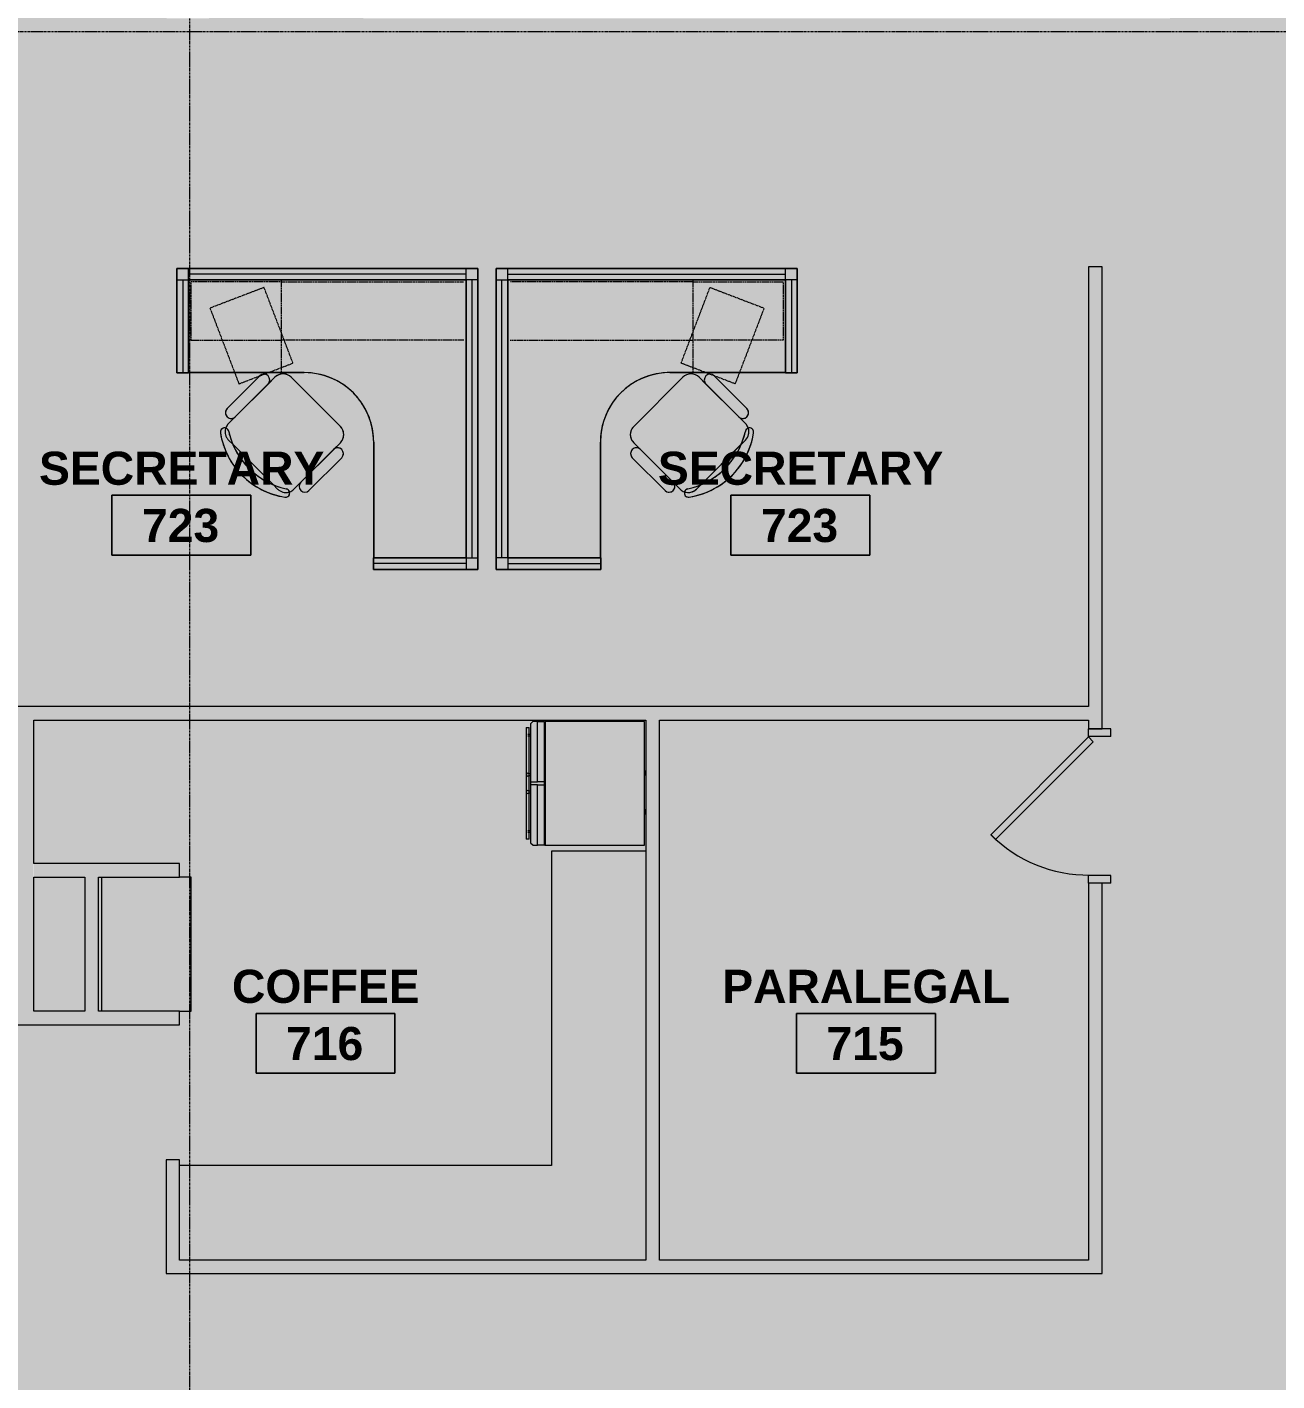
# Model space of a CAD drawing. Header units: inches. Extents: x -203 to 2070, y -968 to 768.
# Drawn here: x 1212.5 to 1536.5, y 44.9 to 395.9 of the extents above; entities that cross this region are included whole.
import ezdxf

# ---------------------------------------------------------------- set-up
doc = ezdxf.new("R2010")
doc.units = ezdxf.units.IN
doc.header["$MEASUREMENT"] = 0
doc.linetypes.add('DASH 1_32_', pattern=[0.0625, 0.03125, -0.03125])
doc.linetypes.add('Grid Line 1_2_', pattern=[0.875, 0.5, -0.125, 0.125, -0.125])
for name, color, linetype, lineweight in [('A-AREA-IDEN', 2, 'Continuous', 9), ('A-DETL-GENF', 92, 'Continuous', 9), ('A-DOOR', 31, 'Continuous', 13), ('A-DOOR-FRAM', 31, 'Continuous', 20), ('A-WALL-PATT', 111, 'Continuous', 13), ('I-FURN', 30, 'Continuous', 9), ('I-WALL', 2, 'Continuous', 13), ('Q-CASE', 31, 'Continuous', 13), ('Q-SPCQ', 91, 'Continuous', 13), ('S-GRID', 1, 'Continuous', 9)]:
    doc.layers.add(name, color=color, linetype=linetype, lineweight=lineweight)
doc.styles.add('Swis721 Lt BT_B', font='', dxfattribs={"height": 8.583975})
doc.styles.get('Swis721 Lt BT_B').set_extended_font_data('Swis721 Lt BT', bold=True)

# ---------------------------------------------------------------- blocks, each defined once
blk = doc.blocks.new('Single Flush - OTJ_SOLIDFLUSH_ALUM-5494578-LEVEL 7 - POWER _ SIGNAL')
at = {"layer": 'A-DOOR', "color": 8, "lineweight": 20}
for p, q in [((-7.42, 27.07), (-8.65, 25.84)), ((-8.65, 25.84), (16.67, 0.51)), ((17.91, 1.75), (-7.42, 27.07)), ((16.67, 0.51), (17.91, 1.75))]:
    blk.add_line(p, q, dxfattribs=at)
at = {"layer": 'A-DOOR', "color": 55, "lineweight": 9}
blk.add_arc((17.91, 1.75), 35.81, 135, 180.5, dxfattribs=at)
at = {"layer": 'A-DOOR-FRAM', "color": 8}
for p, q in [((-20, -4), (-20, 1.75)), ((-20, 1.75), (-18, 1.75)), ((-18, -4), (-18, 1.75)), ((18, -4), (18, 1.75)), ((18, 1.75), (20, 1.75)), ((20, -4), (20, 1.75)), ((-20, -4), (-18, -4)), ((18, -4), (20, -4))]:
    blk.add_line(p, q, dxfattribs=at)
blk = doc.blocks.new('F-Chairs1 - Workstation 2-4847557-LEVEL 7 - POWER _ SIGNAL')
at = {"layer": 'I-FURN'}
for p, q in [((-12, -7), (-12, -24)), ((-12, -7), (-12, -9.5)), ((-12, -9.5), (-12, -7)), ((-7.33, -4), (-9, -4)), ((-9, -4), (-7.33, -4)), ((7.44, -4), (-7.44, -4)), ((7.33, -4), (-7.33, -4)), ((-7.33, -4), (7.33, -4)), ((9, -4), (7.33, -4)), ((7.33, -4), (9, -4)), ((12, -24), (12, -7)), ((12, -9.5), (12, -7)), ((12, -7), (12, -9.5)), ((-15, -9.5), (-15, -21.5)), ((-15, -9.5), (-15, -21.5)), ((-15, -21.5), (-15, -9.5)), ((-12, -21.5), (-12, -9.5)), ((-12, -9.5), (-12, -21.5)), ((-12, -9.5), (-12, -21.5)), ((-12, -21.5), (-12, -9.5)), ((12, -9.5), (12, -21.5)), ((12, -21.5), (12, -9.5)), ((12, -21.5), (12, -9.5)), ((12, -9.5), (12, -21.5)), ((15, -21.5), (15, -9.5)), ((15, -21.5), (15, -9.5)), ((15, -9.5), (15, -21.5)), ((-12, -21.5), (-12, -24)), ((-12, -24), (-12, -21.5)), ((12, -24), (12, -21.5)), ((12, -21.5), (12, -24)), ((-9, -27), (9, -27)), ((-9, -27), (9, -27)), ((9, -27), (-9, -27))]:
    blk.add_line(p, q, dxfattribs=at)
for centre, radius, start, end in [((0, -20), 20, 53.8255, 126.1745), ((0, -20), 20, 53.8255, 126.1745), ((0, -20), 20, 90, 108.0873), ((0, -20), 20, 71.9127, 90), ((0, -20), 20, 108.0873, 126.1745), ((0, -22.18), 19.64, 57.5758, 122.4242), ((0, -22.18), 19.64, 57.5758, 122.4242), ((0, -22.18), 19.64, 65.6818, 114.3182), ((0, -20), 20, 62.8691, 71.9127), ((0, -20), 20, 53.8255, 62.8691), ((-11.17, -4.73), 1.08, 126.1745, 306.1745), ((-11.17, -4.73), 1.08, 126.1745, 306.1745), ((-11.17, -4.73), 1.08, 171.1745, 201.1745), ((-11.17, -4.73), 1.08, 126.1745, 171.1745), ((-11.17, -4.73), 1.08, 201.1745, 291.1745), ((-9, -7), 3, 153.7164, 180), ((-9, -7), 3, 153.6047, 180), ((-9, -7), 3, 153.6047, 180), ((-9, -7), 3, 135, 153.6047), ((-9, -7), 3, 150, 153.6047), ((-9, -7), 3, 135, 150), ((-9, -7), 3, 120, 135), ((-9, -7), 3, 120, 135), ((-11.17, -4.73), 1.08, 291.1745, 306.1745), ((0, -22.18), 19.64, 114.3182, 122.4242), ((-9, -7), 3, 105, 120), ((-9, -7), 3, 105, 120), ((-9, -7), 3, 90, 105), ((-9, -7), 3, 90, 105), ((0, -22.18), 19.64, 57.5758, 65.6818), ((9, -7), 3, 75, 90), ((9, -7), 3, 75, 90), ((9, -7), 3, 60, 75), ((9, -7), 3, 60, 75), ((9, -7), 3, 45, 60), ((9, -7), 3, 30, 60), ((11.17, -4.73), 1.08, 233.8255, 53.8255), ((11.17, -4.73), 1.08, 233.8255, 53.8255), ((11.17, -4.73), 1.08, 233.8255, 263.8255), ((11.17, -4.73), 1.08, 263.8255, 308.8255), ((9, -7), 3, 26.3953, 45), ((9, -7), 3, 26.3953, 30), ((9, -7), 3, 0, 26.2836), ((9, -7), 3, 360, 26.3953), ((9, -7), 3, 15, 26.3953), ((11.17, -4.73), 1.08, 38.8255, 53.8255), ((11.17, -4.73), 1.08, 308.8255, 38.8255), ((9, -7), 3, 360, 15), ((-13.5, -9.5), 1.5, 0, 180), ((-13.5, -9.5), 1.5, 360, 180), ((-13.5, -9.5), 1.5, 0, 180), ((13.5, -9.5), 1.5, 0, 180), ((13.5, -9.5), 1.5, 360, 180), ((13.5, -9.5), 1.5, 150, 180), ((13.5, -9.5), 1.5, 135, 150), ((13.5, -9.5), 1.5, 90, 135), ((13.5, -9.5), 1.5, 60, 90), ((13.5, -9.5), 1.5, 30, 60), ((13.5, -9.5), 1.5, 0, 30), ((-13.5, -21.5), 1.5, 180, 0), ((-13.5, -21.5), 1.5, 180, 360), ((-13.5, -21.5), 1.5, 180, 210), ((-13.5, -21.5), 1.5, 210, 225), ((-13.5, -21.5), 1.5, 225, 285), ((-13.5, -21.5), 1.5, 285, 300), ((-13.5, -21.5), 1.5, 300, 315), ((-13.5, -21.5), 1.5, 315, 0), ((-9, -24), 3, 180, 270), ((-9, -24), 3, 180, 270), ((-9, -24), 3, 180, 195), ((9, -24), 3, 270, 0), ((9, -24), 3, 270, 360), ((9, -24), 3, 330, 0), ((13.5, -21.5), 1.5, 180, 0), ((13.5, -21.5), 1.5, 180, 360), ((13.5, -21.5), 1.5, 180, 225), ((13.5, -21.5), 1.5, 225, 255), ((13.5, -21.5), 1.5, 255, 270), ((13.5, -21.5), 1.5, 270, 315), ((13.5, -21.5), 1.5, 315, 330), ((13.5, -21.5), 1.5, 330, 345), ((13.5, -21.5), 1.5, 345, 0), ((-9, -24), 3, 195, 210), ((-9, -24), 3, 210, 240), ((-9, -24), 3, 240, 270), ((9, -24), 3, 270, 285), ((9, -24), 3, 285, 315), ((9, -24), 3, 315, 330)]:
    blk.add_arc(centre, radius, start, end, dxfattribs=at)
blk = doc.blocks.new('6x6 Workstation 2 - 6x6 Workstation 1-4847435-LEVEL 7 - POWER _ SIGNAL')
at = {"layer": 'I-FURN'}
for p, q in [((1382.94, 735.48), (1304.94, 735.48)), ((1304.94, 735.48), (1304.94, 708.44)), ((1304.94, 708.44), (1304.94, 735.48)), ((1304.94, 735.48), (1382.94, 735.48)), ((1307.94, 732.48), (1307.94, 735.48)), ((1379.94, 733.98), (1307.94, 733.98)), ((1379.94, 732.48), (1379.94, 735.48)), ((1382.94, 657.48), (1382.94, 735.48)), ((1382.94, 735.48), (1382.94, 657.48)), ((1304.94, 732.48), (1307.94, 732.48)), ((1306.44, 732.48), (1306.44, 708.44)), ((1307.94, 732.48), (1379.94, 732.48)), ((1307.94, 708.44), (1307.94, 732.48)), ((1307.94, 732.48), (1307.94, 708.48)), ((1379.94, 732.48), (1307.94, 732.48)), ((1379.94, 732.48), (1307.94, 732.48)), ((1307.94, 732.48), (1307.94, 708.48)), ((1307.94, 708.48), (1307.94, 732.48)), ((1307.94, 732.48), (1379.94, 732.48)), ((1382.94, 732.48), (1379.94, 732.48)), ((1379.94, 732.48), (1379.94, 660.48)), ((1379.94, 660.48), (1379.94, 732.48)), ((1379.94, 660.48), (1379.94, 732.48)), ((1379.94, 732.48), (1379.94, 660.48)), ((1381.44, 660.48), (1381.44, 732.48)), ((1304.94, 708.44), (1307.94, 708.44)), ((1307.94, 708.44), (1304.94, 708.44)), ((1307.94, 708.48), (1337.94, 708.48)), ((1337.94, 708.48), (1307.94, 708.48)), ((1355.94, 690.48), (1355.94, 660.48)), ((1355.94, 660.48), (1355.94, 690.48)), ((1379.94, 660.48), (1355.86, 660.48)), ((1355.86, 660.48), (1355.86, 657.48)), ((1355.86, 657.48), (1355.86, 660.48)), ((1355.86, 660.48), (1355.94, 660.48)), ((1355.94, 660.48), (1379.94, 660.48)), ((1355.94, 660.48), (1379.94, 660.48)), ((1379.94, 660.48), (1355.94, 660.48)), ((1379.94, 660.48), (1382.94, 660.48)), ((1379.94, 660.48), (1379.94, 657.48)), ((1379.94, 658.98), (1355.86, 658.98)), ((1355.86, 657.48), (1382.94, 657.48)), ((1382.94, 657.48), (1355.86, 657.48))]:
    blk.add_line(p, q, dxfattribs=at)
at = {"layer": 'I-FURN', "linetype": 'DASH 1_32_'}
for p, q in [((1331.94, 731.98), (1308.57, 731.98)), ((1308.57, 731.98), (1308.57, 716.86)), ((1327.53, 730.55), (1313.52, 725.19)), ((1335.02, 710.93), (1327.53, 730.55)), ((1331.94, 732.48), (1331.94, 708.48)), ((1331.94, 731.98), (1379.32, 731.98)), ((1313.52, 725.19), (1321.02, 705.56)), ((1308.57, 716.86), (1331.94, 716.86)), ((1379.32, 716.86), (1331.94, 716.86)), ((1321.02, 705.56), (1335.02, 710.93))]:
    blk.add_line(p, q, dxfattribs=at)
at = {"layer": 'I-FURN'}
for start, end in [(360, 90), (63, 90), (45, 63), (36, 45), (18, 36), (360, 18)]:
    blk.add_arc((1337.94, 690.48), 18, start, end, dxfattribs=at)
blk = doc.blocks.new('F-Chairs1 - Workstation 2-4852557-LEVEL 7 - POWER _ SIGNAL')
at = {"layer": 'I-FURN'}
for p, q in [((-9, 27), (9, 27)), ((9, 27), (-9, 27)), ((-9, 27), (9, 27)), ((-15, 9.5), (-15, 21.5)), ((-15, 21.5), (-15, 9.5)), ((-15, 9.5), (-15, 21.5)), ((-12, 7), (-12, 24)), ((-12, 24), (-12, 21.5)), ((-12, 21.5), (-12, 24)), ((-12, 9.5), (-12, 21.5)), ((-12, 21.5), (-12, 9.5)), ((-12, 21.5), (-12, 9.5)), ((-12, 9.5), (-12, 21.5)), ((12, 24), (12, 7)), ((12, 21.5), (12, 24)), ((12, 24), (12, 21.5)), ((12, 21.5), (12, 9.5)), ((12, 9.5), (12, 21.5)), ((12, 9.5), (12, 21.5)), ((12, 21.5), (12, 9.5)), ((15, 21.5), (15, 9.5)), ((15, 9.5), (15, 21.5)), ((15, 21.5), (15, 9.5)), ((-12, 9.5), (-12, 7)), ((-12, 7), (-12, 9.5)), ((12, 7), (12, 9.5)), ((12, 9.5), (12, 7)), ((-9, 4), (-7.33, 4)), ((-7.33, 4), (-9, 4)), ((7.44, 4), (-7.44, 4)), ((-7.33, 4), (7.33, 4)), ((7.33, 4), (-7.33, 4)), ((7.33, 4), (9, 4)), ((9, 4), (7.33, 4))]:
    blk.add_line(p, q, dxfattribs=at)
for centre, radius, start, end in [((-9, 24), 3, 90, 180), ((-9, 24), 3, 90, 180), ((-9, 24), 3, 150, 180), ((-9, 24), 3, 120, 150), ((-9, 24), 3, 90, 120), ((9, 24), 3, 360, 90), ((9, 24), 3, 360, 90), ((9, 24), 3, 45, 90), ((9, 24), 3, 0, 45), ((-13.5, 21.5), 1.5, 360, 180), ((-13.5, 21.5), 1.5, 360, 180), ((-13.5, 21.5), 1.5, 135, 180), ((-13.5, 21.5), 1.5, 90, 135), ((-13.5, 21.5), 1.5, 0, 90), ((13.5, 21.5), 1.5, 360, 180), ((13.5, 21.5), 1.5, 360, 180), ((13.5, 21.5), 1.5, 0, 180), ((-13.5, 9.5), 1.5, 180, 360), ((-13.5, 9.5), 1.5, 180, 360), ((-13.5, 9.5), 1.5, 180, 225), ((-13.5, 9.5), 1.5, 225, 255), ((-13.5, 9.5), 1.5, 255, 345), ((-13.5, 9.5), 1.5, 345, 0), ((13.5, 9.5), 1.5, 180, 360), ((13.5, 9.5), 1.5, 180, 360), ((13.5, 9.5), 1.5, 180, 195), ((13.5, 9.5), 1.5, 195, 210), ((13.5, 9.5), 1.5, 210, 225), ((13.5, 9.5), 1.5, 225, 240), ((13.5, 9.5), 1.5, 240, 255), ((13.5, 9.5), 1.5, 255, 270), ((13.5, 9.5), 1.5, 270, 285), ((13.5, 9.5), 1.5, 285, 300), ((13.5, 9.5), 1.5, 300, 315), ((13.5, 9.5), 1.5, 315, 330), ((13.5, 9.5), 1.5, 330, 0), ((-11.17, 4.73), 1.08, 53.8255, 233.8255), ((-11.17, 4.73), 1.08, 53.8255, 233.8255), ((-11.17, 4.73), 1.08, 173.8255, 188.8255), ((-11.17, 4.73), 1.08, 143.8255, 173.8255), ((-11.17, 4.73), 1.08, 188.8255, 203.8255), ((-11.17, 4.73), 1.08, 203.8255, 233.8255), ((-11.17, 4.73), 1.08, 113.8255, 143.8255), ((-9, 7), 3, 180, 206.2836), ((-9, 7), 3, 180, 206.3953), ((-9, 7), 3, 180, 206.3953), ((0, 20), 20, 233.8255, 306.1745), ((0, 20), 20, 233.8255, 306.1745), ((0, 20), 20, 233.8255, 279.0436), ((-9, 7), 3, 206.3953, 210), ((-9, 7), 3, 206.3953, 270), ((-11.17, 4.73), 1.08, 98.8255, 113.8255), ((-9, 7), 3, 210, 255), ((-11.17, 4.73), 1.08, 53.8255, 98.8255), ((0, 22.18), 19.64, 237.5758, 302.4242), ((0, 22.18), 19.64, 237.5758, 302.4242), ((0, 22.18), 19.64, 237.5758, 245.6818), ((-9, 7), 3, 255, 270), ((0, 22.18), 19.64, 245.6818, 253.7879), ((0, 20), 20, 279.0436, 306.1745), ((0, 22.18), 19.64, 286.2121, 294.3182), ((0, 22.18), 19.64, 294.3182, 302.4242), ((9, 7), 3, 270, 333.6047), ((9, 7), 3, 270, 300), ((9, 7), 3, 300, 333.6047), ((11.17, 4.73), 1.08, 306.1745, 126.1745), ((11.17, 4.73), 1.08, 306.1745, 126.1745), ((11.17, 4.73), 1.08, 111.1745, 126.1745), ((11.17, 4.73), 1.08, 51.1745, 111.1745), ((9, 7), 3, 333.7164, 360), ((9, 7), 3, 333.6047, 0), ((9, 7), 3, 333.6047, 345), ((11.17, 4.73), 1.08, 306.1745, 321.1745), ((11.17, 4.73), 1.08, 21.1745, 51.1745), ((9, 7), 3, 345, 0), ((11.17, 4.73), 1.08, 321.1745, 6.1745), ((11.17, 4.73), 1.08, 6.1745, 21.1745), ((0, 22.18), 19.64, 253.7879, 261.8939), ((0, 22.18), 19.64, 261.8939, 286.2121)]:
    blk.add_arc(centre, radius, start, end, dxfattribs=at)
blk = doc.blocks.new('6x6 Workstation 1 - 6x6 Workstation 1-4852553-LEVEL 7 - POWER _ SIGNAL')
at = {"layer": 'I-FURN'}
for p, q in [((1358.55, 735.48), (1280.55, 735.48)), ((1280.55, 735.48), (1280.55, 657.48)), ((1280.55, 657.48), (1280.55, 735.48)), ((1280.55, 735.48), (1358.55, 735.48)), ((1283.55, 732.48), (1283.55, 735.48)), ((1283.55, 733.98), (1355.55, 733.98)), ((1355.55, 732.48), (1355.55, 735.48)), ((1358.55, 708.44), (1358.55, 735.48)), ((1358.55, 735.48), (1358.55, 708.44)), ((1280.55, 732.48), (1283.55, 732.48)), ((1282.05, 660.48), (1282.05, 732.48)), ((1283.55, 660.48), (1283.55, 732.48)), ((1283.55, 732.48), (1355.55, 732.48)), ((1355.55, 732.48), (1283.55, 732.48)), ((1283.55, 732.48), (1283.55, 660.48)), ((1355.55, 732.48), (1283.55, 732.48)), ((1283.55, 732.48), (1283.55, 660.48)), ((1283.55, 660.48), (1283.55, 732.48)), ((1283.55, 732.48), (1355.55, 732.48)), ((1358.55, 732.48), (1355.55, 732.48)), ((1355.55, 732.48), (1355.55, 708.44)), ((1355.55, 708.48), (1355.55, 732.48)), ((1355.55, 708.48), (1355.55, 732.48)), ((1355.55, 732.48), (1355.55, 708.48)), ((1357.05, 732.48), (1357.05, 708.44)), ((1325.55, 708.48), (1355.55, 708.48)), ((1355.55, 708.48), (1325.55, 708.48)), ((1355.55, 708.44), (1358.55, 708.44)), ((1358.55, 708.44), (1355.55, 708.44)), ((1307.55, 660.48), (1307.55, 690.48)), ((1307.55, 690.48), (1307.55, 660.48)), ((1283.55, 660.48), (1280.55, 660.48)), ((1283.55, 660.48), (1283.55, 657.48)), ((1307.63, 660.48), (1283.55, 660.48)), ((1283.55, 660.48), (1307.55, 660.48)), ((1283.55, 660.48), (1307.55, 660.48)), ((1307.55, 660.48), (1283.55, 660.48)), ((1307.55, 660.48), (1307.63, 660.48)), ((1307.63, 657.48), (1307.63, 660.48)), ((1307.63, 660.48), (1307.63, 657.48)), ((1280.55, 657.48), (1307.63, 657.48)), ((1307.63, 657.48), (1280.55, 657.48)), ((1283.55, 658.98), (1307.63, 658.98))]:
    blk.add_line(p, q, dxfattribs=at)
at = {"layer": 'I-FURN', "linetype": 'DASH 1_32_'}
for p, q in [((1331.55, 731.98), (1284.17, 731.98)), ((1328.47, 710.93), (1335.96, 730.55)), ((1331.55, 732.48), (1331.55, 708.48)), ((1331.55, 731.98), (1354.92, 731.98)), ((1335.96, 730.55), (1349.97, 725.19)), ((1354.92, 731.98), (1354.92, 716.86)), ((1349.97, 725.19), (1342.47, 705.56)), ((1284.17, 716.86), (1331.55, 716.86)), ((1354.92, 716.86), (1331.55, 716.86)), ((1342.47, 705.56), (1328.47, 710.93))]:
    blk.add_line(p, q, dxfattribs=at)
at = {"layer": 'I-FURN'}
for start, end in [(90, 180), (108, 126), (90, 108), (135, 171), (126, 135), (171, 180)]:
    blk.add_arc((1325.55, 690.48), 18, start, end, dxfattribs=at)
blk = doc.blocks.new('C-L SHAPE COUNTER TOP - C-L SHAPE COUNTER TOP-4980474-LEVEL 7 - POWER _ SIGNAL')
at = {"layer": 'Q-CASE', "color": 254, "lineweight": 9}
for p, q in [((25, -106.48), (25, -25)), ((25, -25), (121.38, -25)), ((0.5, -106.48), (25, -106.48))]:
    blk.add_line(p, q, dxfattribs=at)
blk = doc.blocks.new('A-Refrigerator - A-Refrigerator-4980508-LEVEL 7 - POWER _ SIGNAL')
at = {"layer": 'Q-SPCQ', "color": 55, "lineweight": 9}
for p, q in [((16, 13.75), (-16, 13.75)), ((-16, 13.75), (-16, -12)), ((-3.18, 14), (-3.18, 13.75)), ((-3.16, 14), (-3.18, 14)), ((-3.18, 14), (-2.18, 14)), ((-2.18, 14), (-2.2, 14)), ((-2.18, 13.75), (-2.18, 14)), ((6.88, 14), (6.88, 13.75)), ((6.9, 14), (6.88, 14)), ((6.88, 14), (7.88, 14)), ((7.88, 14), (7.86, 14)), ((7.88, 13.75), (7.88, 14)), ((16, -12), (16, 13.75)), ((-16, -12), (16, -12)), ((-0.36, -12.19), (-16, -12.19)), ((-16, -12.19), (-16, -12.25)), ((-16, -12.25), (-0.36, -12.25)), ((-16, -14), (-16, -12.25)), ((-0.36, -14), (-16, -14)), ((-16, -14), (-16, -15.21)), ((-0.36, -12.25), (-0.36, -12.19)), ((16, -12.19), (-0.36, -12.19)), ((-0.36, -12.25), (-0.36, -14)), ((-0.36, -15.75), (-0.36, -14)), ((0.39, -12.25), (16, -12.25)), ((0.39, -14), (0.39, -12.25)), ((16, -14), (0.39, -14)), ((0.39, -14), (0.39, -15.75)), ((16, -12.25), (16, -12.19)), ((16, -12.25), (16, -14)), ((16, -15.14), (16, -14)), ((-16, -15.21), (-15.46, -15.75)), ((-15.46, -15.75), (-0.36, -15.75)), ((-2.41, -16.13), (-14.5, -16.13)), ((-14.5, -16.88), (-14.5, -16.13)), ((-14.5, -16.88), (14.5, -16.88)), ((-12.69, -15.75), (-12.69, -16.13)), ((-12.69, -15.75), (-12.69, -16.5)), ((-12.31, -16.13), (-12.31, -15.75)), ((-12.31, -16.5), (-12.31, -15.75)), ((-2.42, -15.75), (-2.42, -16.18)), ((-2.42, -15.75), (-2.42, -16.18)), ((2.05, -16.13), (-2.05, -16.13)), ((-2.04, -16.2), (-2.04, -15.75)), ((-2.04, -16.2), (-2.04, -15.75)), ((-0.36, -15.75), (0.39, -15.75)), ((0.39, -15.75), (15.39, -15.75)), ((2.04, -15.75), (2.04, -16.2)), ((2.04, -15.75), (2.04, -16.2)), ((14.5, -16.13), (2.41, -16.13)), ((2.42, -16.18), (2.42, -15.75)), ((2.42, -16.18), (2.42, -15.75)), ((12.31, -15.75), (12.31, -16.13)), ((12.31, -15.75), (12.31, -16.5)), ((12.69, -16.13), (12.69, -15.75)), ((12.69, -16.5), (12.69, -15.75)), ((14.5, -16.13), (14.5, -16.88)), ((15.39, -15.75), (16, -15.14))]:
    blk.add_line(p, q, dxfattribs=at)
for centre, start, end in [((-2.25, -16.5), 90, 270), ((-2.25, -16.5), 270, 90), ((2.25, -16.5), 90, 270), ((2.25, -16.5), 270, 90)]:
    blk.add_arc(centre, 0.375, start, end, dxfattribs=at)
blk = doc.blocks.new('C-Counter Top1 - 24_ Depth-5513682-LEVEL 7 - POWER _ SIGNAL')
at = {"layer": 'Q-CASE', "color": 254, "lineweight": 9}
for p, q in [((-12.49, -0.75), (-47.26, -0.75)), ((-47.26, -21), (-47.26, -24)), ((-12.49, -24), (-12.49, -21)), ((-47.26, -24), (-12.49, -24))]:
    blk.add_line(p, q, dxfattribs=at)
blk = doc.blocks.new('Room Tag - Room Name and Number-3379422-LEVEL 7 - POWER _ SIGNAL')
at = {"layer": 'A-AREA-IDEN'}
for p, q in [((-0.1881, -0.1636), (-0.1881, -0.0018)), ((-0.1881, -0.0018), (0.1869, -0.0018)), ((0.1869, -0.0018), (-0.1881, -0.0018)), ((-0.1881, -0.0018), (-0.1881, -0.1636)), ((0.1869, -0.0018), (0.1869, -0.1636)), ((0.1869, -0.1636), (0.1869, -0.0018)), ((0.1869, -0.1636), (-0.1881, -0.1636)), ((-0.1881, -0.1636), (0.1869, -0.1636))]:
    blk.add_line(p, q, dxfattribs=at)

msp = doc.modelspace()

# ---------------------------------------------------------------- hatches: boundary and pattern name
at = {"layer": 'A-DETL-GENF'}
h = msp.add_hatch(color=9, dxfattribs=at)
h.paths.add_polyline_path([(131.76, -847.99), (290.74, -780.5), (225.6, -627.04), (211.09, -633.2), (209.28, -628.94), (209.42, -628.88), (203.59, -616.37), (207.78, -614.42), (213.68, -627.08), (295.77, -592.23), (297.58, -596.49), (229.86, -625.23), (295, -778.69), (401.08, -733.65), (335.95, -580.2), (334.4, -580.86), (332.59, -576.6), (420.96, -539.09), (422.76, -543.35), (340.21, -578.39), (405.34, -731.84), (511.69, -686.69), (511.69, -619.13), (494.67, -619.13), (494.67, -614.13), (492.17, -614.13), (492.17, -540), (465.42, -540), (465.42, -525.24), (459.58, -527.72), (457.78, -523.46), (465.42, -520.22), (465.42, -507.38), (497.17, -507.38), (497.17, -511.56), (497.67, -511.56), (497.67, -516.56), (497.17, -516.56), (497.17, -614.13), (658.09, -614.13), (718.7, -588.4), (718.7, -513.05), (720.73, -513.05), (720.73, -508.94), (744.73, -508.94), (744.73, -513.19), (757.98, -510.06), (757.98, -505.44), (677.12, -505.36), (677.12, -505.44), (626.98, -505.44), (626.98, -505.32), (560.67, -505.32), (560.67, -516.56), (537.67, -516.56), (537.67, -511.56), (555.67, -511.56), (555.67, -395.31), (560.67, -395.31), (560.67, -438.44), (560.17, -438.44), (560.17, -441.94), (560.67, -441.94), (560.67, -498.32), (619.98, -498.32), (619.98, -477.94), (626.98, -477.94), (626.98, -501.94), (757.98, -501.94), (757.98, -376.94), (625.46, -376.94), (625.46, -433.44), (624.19, -433.44), (624.19, -433.94), (625.46, -433.94), (625.46, -441.94), (600.17, -441.94), (600.17, -438.44), (621.96, -438.44), (621.96, -303.25), (601.17, -303.25), (601.17, -299.75), (634.61, -299.75), (634.61, -357.01), (793.96, -357.01), (793.96, -230.99), (634.98, -230.99), (634.98, -254.99), (560.67, -254.98), (560.67, -299.75), (561.17, -299.75), (561.17, -303.25), (560.67, -303.25), (560.67, -346.75), (555.67, -346.75), (555.67, -249.98), (575.84, -249.98), (575.84, -200.84), (587.09, -200.84), (587.09, -243.74), (631.48, -243.74), (631.48, -224.99), (675.98, -224.99), (675.98, -160.84), (555.74, -160.84), (555.74, 0.66), (596.73, 0.66), (596.73, -16.34), (638.73, -16.34), (638.73, 0.66), (700.73, 0.66), (700.73, -16.34), (742.73, -16.34), (742.73, 0.66), (804.73, 0.66), (804.73, -16.34), (846.73, -16.34), (846.73, 0.66), (908.73, 0.66), (908.73, -16.34), (950.73, -16.34), (950.73, 0.66), (993.73, 0.66), (993.73, -121.74), (988.73, -121.74), (988.73, -121.34), (980.11, -121.34), (980.11, -122.59), (769.74, -122.59), (769.74, -217.72), (963.74, -217.72), (963.74, -199.94), (988.73, -199.94), (988.73, -161.74), (993.73, -161.74), (993.73, -227.33), (968.74, -227.33), (968.74, -227.44), (963.74, -227.44), (963.74, -224.72), (769.74, -224.72), (769.74, -224.99), (799.96, -224.99), (799.96, -303.86), (963.74, -303.86), (963.74, -267.44), (968.74, -267.44), (968.74, -343.74), (1450.3, -343.74), (1450.3, -347.49), (1376.3, -347.49), (1376.3, -524.65), (1491.98, -524.65), (1491.98, -347.49), (1490.3, -347.49), (1490.3, -343.74), (1499.3, -343.74), (1499.3, -347.49), (1496.61, -347.49), (1496.61, -524.65), (1723.7, -524.65), (1723.7, -377.36), (1552.61, -377.36), (1552.61, -347.49), (1539.3, -347.49), (1539.3, -343.74), (1552.61, -343.74), (1552.61, 339.9), (1723.3, 339.9), (1723.3, 351.59), (1731.86, 351.59), (1731.86, 355.59), (1736.48, 355.59), (1736.48, 351.59), (1910.23, 351.59), (1910.23, 580.43), (-120.35, 580.43), (-120.35, 406.96), (53.87, 406.96), (53.87, 426.96), (70.73, 426.96), (70.73, 422.34), (58.49, 422.34), (58.49, 402.34), (58.05, 402.34), (58.05, 327.65), (54.3, 327.65), (54.3, 402.34), (-120.35, 402.34), (-120.35, 286.96), (54.3, 286.96), (54.3, 287.65), (58.05, 287.65), (58.05, 279.65), (54.3, 279.65), (54.3, 282.34), (-120.35, 282.34), (-120.35, 166.96), (54.3, 166.96), (54.3, 239.65), (58.05, 239.65), (58.05, 160.65), (54.3, 160.65), (54.3, 162.34), (-120.35, 162.34), (-120.35, 0.55), (-80.76, 0.55), (-80.76, -12.89), (54.3, -12.89), (54.3, 120.65), (58.05, 120.65), (58.05, -20.2), (54.3, -20.2), (54.3, -17.52), (-80.76, -17.52), (-80.76, -30.95), (-120.35, -30.95), (-120.35, -193.04), (54.3, -193.04), (54.3, -60.2), (58.05, -60.2), (58.05, -218.21), (72.52, -252.29), (69.07, -253.76), (54.3, -218.97), (54.3, -197.66), (-120.35, -197.66), (-120.35, -254.17), (-74.96, -361.1), (84.5, -290.1), (84.7, -290.58), (88.16, -289.11), (140.82, -413.14), (137.36, -414.61), (86.31, -294.36), (-73.15, -365.35), (42.67, -638.13), (201.92, -566.67), (175.4, -504.2), (178.85, -502.74), (207.15, -569.39), (190.31, -576.95), (190.88, -578.17), (186.68, -580.12), (186.09, -578.85), (44.47, -642.39), (120.79, -822.14)], flags=0)
h.paths.add_polyline_path([(225.76, -805.76), (216.38, -783.67), (238.47, -774.29), (247.85, -796.38), (232.98, -802.69)], flags=0)
h.paths.add_polyline_path([(446.67, -711.97), (437.29, -689.88), (459.38, -680.5), (468.76, -702.59), (455.33, -708.29)], flags=0)
h.paths.add_polyline_path([(516.31, -684.73), (893.34, -524.65), (967.94, -524.65), (967.94, -523.31), (944.23, -523.31), (944.23, -523.6), (744.73, -523.6), (744.73, -532.94), (723.7, -532.94), (723.7, -561.42), (744.73, -561.42), (744.73, -585.42), (723.7, -585.42), (723.7, -591.71), (659.11, -619.13), (590.81, -619.13), (590.81, -647.06), (516.73, -647.06), (516.73, -643.56), (587.31, -643.56), (587.31, -619.13), (516.31, -619.13), (516.31, -647.06)], flags=0)
h.paths.add_polyline_path([(262.35, -545.88), (246.3, -508.06), (353.1, -462.71), (227.52, -166.92), (120.79, -212.45), (111.01, -189.4), (111.01, 5.62), (114.76, 5.62), (114.76, -27.82), (206.98, -27.82), (206.98, 5.62), (253.21, 5.62), (256.4, 0.1), (258.31, 0.1), (258.31, -3.4), (257.26, -3.4), (257.26, -33.09), (236.48, -33.09), (236.48, -149.24), (377.3, -149.23), (377.29, -3.4), (298.31, -3.4), (298.31, 0.1), (494.79, 0.1), (494.79, -99.48), (491.3, -99.48), (491.29, -3.4), (380.79, -3.4), (380.8, -149.23), (491.3, -149.22), (491.31, -139.48), (494.8, -139.48), (494.81, -201.31), (491.31, -201.31), (491.3, -152.72), (236.48, -152.74), (236.48, -179.07), (297.94, -323.84), (491.32, -323.82), (491.32, -321.75), (494.82, -321.75), (494.83, -446.72), (415.96, -480.36), (414.59, -477.14), (491.33, -444.4), (491.32, -327.32), (299.43, -327.34), (370.94, -495.76), (377.8, -492.83), (379.17, -496.05), (369.08, -500.35), (354.47, -465.93), (287.28, -494.46), (301.97, -529.06), (263.06, -545.58)], flags=0)
h.paths.add_polyline_path([(263.06, -541.78), (297.38, -527.21), (284.06, -495.83), (271.83, -501.02), (281.21, -523.11), (259.11, -532.49), (262.35, -540.12)], flags=0)
h.paths.add_polyline_path([(3.31, -538.98), (-6.07, -516.89), (16.02, -507.51), (19.36, -515.37), (155.59, -457.53), (153, -451.43), (156.45, -449.96), (163.22, -465.92), (159.77, -467.38), (157.39, -461.78), (21.16, -519.62), (25.4, -529.6), (16.02, -533.58)], flags=0)
h.paths.add_polyline_path([(492.17, -535.38), (492.17, -532.94), (471.73, -532.94), (471.73, -512), (470.05, -512), (470.05, -535.38), (471.73, -535.38)], flags=0)
h.paths.add_polyline_path([(1542.73, -523.31), (1542.73, -499.31), (1566.73, -499.31), (1566.73, -523.31), (1552.61, -523.31)], flags=0)
h.paths.add_polyline_path([(895.22, -520.1), (940.73, -520.1), (940.73, -497.31), (963.74, -497.31), (963.74, -457.44), (946.48, -457.44), (946.48, -308.86), (799.96, -308.86), (799.96, -363.01), (625.46, -363.01), (625.46, -370.94), (763.98, -370.94), (763.98, -513.56), (744.73, -513.56), (744.73, -520.1), (894.33, -520.1)], flags=0)
h.paths.add_polyline_path([(963.74, -452.44), (963.74, -308.86), (951.48, -308.86), (951.48, -452.44)], flags=0)
h.paths.add_polyline_path([(626.18, -357.01), (631.11, -357.01), (631.11, -303.25), (625.46, -303.25), (625.46, -357.01)], flags=0)
h.paths.add_polyline_path([(1130.73, -287.8), (1048.58, -287.8), (1048.57, -116.84), (1052.07, -116.84), (1052.07, -120.24), (1162.56, -120.21), (1162.56, -3.4), (1052.06, -3.4), (1052.05, -76.84), (1048.57, -76.84), (1048.56, 0.1), (1491.14, 0.1), (1491.14, -77.99), (1487.64, -77.99), (1487.64, -3.4), (1268.73, -3.4), (1268.73, -29.34), (1240.73, -29.34), (1240.73, -3.4), (1166.06, -3.4), (1166.06, -120.24), (1487.64, -120.24), (1487.64, -117.99), (1491.14, -117.99), (1491.14, -287.8), (1483.46, -287.8), (1483.46, -284.3), (1487.64, -284.3), (1487.64, -123.74), (1052.07, -123.74), (1052.08, -284.3), (1443.46, -284.3), (1443.46, -287.8), (1133.48, -287.8)], flags=0)
h.paths.add_polyline_path([(491.32, -281.75), (491.31, -225.31), (471.73, -225.31), (471.73, -201.31), (494.81, -201.31), (494.82, -281.75)], flags=0)
h.paths.add_polyline_path([(766.24, -224.99), (766.24, -204.81), (679.48, -204.81), (679.48, -224.99), (739.5, -224.99)], flags=0)
h.paths.add_polyline_path([(434.77, -205.94), (434.77, -205.94), (434.77, -205.85)], flags=0)
h.paths.add_polyline_path([(698.39, -201.31), (766.24, -201.31), (766.24, -119.34), (679.48, -119.34), (679.48, -201.31), (680.09, -201.31)], flags=0)
h.paths.add_polyline_path([(433.45, -190.03), (433.45, -190.03), (433.25, -189.97)], flags=0)
h.paths.add_polyline_path([(404.45, -190.03), (404.45, -190.03), (404.25, -189.97)], flags=0)
h.paths.add_polyline_path([(232.98, -170.83), (232.98, -164.59), (230.74, -165.55), (232.3, -169.22)], flags=0)
h.paths.add_polyline_path([(227.86, -167.28), (227.67, -166.85), (227.57, -166.9)], flags=0)
h.paths.add_polyline_path([(584.68, -146.84), (668.23, -146.84), (668.23, -111.34), (771.73, -111.34), (771.73, -24.34), (569.74, -24.34), (569.74, -146.84)], flags=0)
h.paths.add_polyline_path([(894.33, -111.34), (979.73, -111.34), (979.73, -24.34), (775.23, -24.34), (775.23, -111.34), (884.76, -111.34)], flags=0)
h.paths.add_polyline_path([(253.51, -29.34), (253.51, -1.91), (251.19, 2.12), (210.48, 2.12), (210.48, -27.82), (220.73, -27.82), (220.73, -1.34), (248.73, -1.34), (248.73, -29.34)], flags=0)
h.paths.add_polyline_path([(-117.75, -27.45), (-84.26, -27.45), (-84.26, -27.34), (-117.75, -27.34), (-117.75, -2.95), (-120.35, -2.95), (-120.35, -27.45)], flags=0)
h.paths.add_polyline_path([(525.46, 72.2), (435.18, 72.2), (435.18, 104.84), (438.68, 104.84), (438.68, 75.7), (561.35, 75.7), (561.34, 168.96), (526.67, 168.96), (526.67, 174.46), (530.17, 174.46), (530.17, 172.46), (561.34, 172.46), (561.34, 215.96), (530.17, 215.96), (530.17, 213.46), (526.67, 213.46), (526.67, 216.15), (402.59, 216.15), (402.6, 140.7), (439.25, 140.7), (439.25, 137.2), (361.25, 137.2), (361.25, 140.7), (382.34, 140.7), (382.34, 216.15), (240.34, 216.15), (240.35, 76.18), (361.35, 76.19), (361.35, 102.19), (364.85, 102.19), (364.85, 72.69), (159.58, 72.67), (159.58, 76.17), (236.85, 76.18), (236.85, 164.65), (114.51, 164.64), (114.51, 76.17), (119.58, 76.17), (119.58, 72.67), (111.01, 72.67), (111.01, 168.14), (236.84, 168.15), (236.84, 330.14), (118.59, 330.14), (118.59, 333.64), (240.34, 333.64), (240.34, 219.65), (561.34, 219.65), (561.34, 333.9), (564.84, 333.9), (564.85, 72.2), (536.11, 72.2)], flags=0)
h.paths.add_polyline_path([(1048.55, 72.75), (1048.55, 216.22), (808.52, 216.2), (808.52, 219.7), (768.52, 219.69), (768.52, 216.19), (766.27, 216.19), (766.27, 80.75), (992.98, 80.75), (992.98, 72.75), (762.77, 72.75), (762.77, 107.71), (727.68, 107.71), (727.68, 297.2), (668.48, 297.2), (668.48, 107.71), (652.98, 107.71), (652.98, 313.68), (762.77, 313.68), (762.77, 340.7), (1165.23, 340.7), (1165.27, 219.73), (1487.62, 219.75), (1487.62, 333.75), (1491.12, 333.75), (1491.12, 213.95), (1487.62, 213.95), (1487.62, 216.25), (1376.43, 216.24), (1376.43, 76.27), (1487.62, 76.28), (1487.62, 173.95), (1491.12, 173.95), (1491.12, 72.78), (1248.55, 72.76), (1248.55, 102.26), (1252.05, 102.26), (1252.05, 76.26), (1372.93, 76.27), (1372.93, 216.24), (1214.29, 216.23), (1214.3, 179.03), (1252.05, 179.03), (1252.05, 175.53), (1231.05, 175.53), (1231.05, 140.76), (1252.05, 140.76), (1252.05, 137.26), (1173.05, 137.26), (1173.05, 140.76), (1210.8, 140.76), (1210.79, 216.23), (1076.5, 216.22), (1076.5, 216.65), (1073, 216.65), (1073, 216.22), (1052.05, 216.22), (1052.05, 176.65), (1073, 176.65), (1073, 177.65), (1076.5, 177.65), (1076.5, 173.15), (1052.05, 173.15), (1052.05, 76.25), (1173.05, 76.26), (1173.05, 102.26), (1176.55, 102.26), (1176.55, 72.76), (1048.56, 72.75)], flags=0)
h.paths.add_polyline_path([(664.98, 111.21), (664.98, 310.18), (656.48, 310.18), (656.48, 111.21)], flags=0)
h.paths.add_polyline_path([(731.18, 111.21), (762.77, 111.21), (762.77, 310.18), (731.18, 310.18), (731.18, 194.44)], flags=0)
h.paths.add_polyline_path([(391.15, 140.7), (399.1, 140.7), (399.09, 216.15), (385.84, 216.15), (385.84, 140.7)], flags=0)
h.paths.add_polyline_path([(1227.55, 140.76), (1227.55, 175.53), (1214.3, 175.53), (1214.3, 140.76)], flags=0)
h.paths.add_polyline_path([(1069.98, 157.6), (1069.98, 157.6), (1070.06, 157.6)], flags=0)
h.paths.add_polyline_path([(1070.96, 157.76), (1070.96, 157.76), (1070.96, 157.84)], flags=0)
h.paths.add_polyline_path([(1056.89, 159.35), (1056.89, 159.35), (1056.89, 159.6)], flags=0)
h.paths.add_polyline_path([(1077.23, 159.52), (1077.23, 159.52), (1077.46, 159.52)], flags=0)
h.paths.add_polyline_path([(1054.94, 160.19), (1054.94, 160.19), (1055.85, 160.19)], flags=0)
h.paths.add_polyline_path([(1071.65, 167.79), (1071.65, 167.79), (1071.65, 167.87)], flags=0)
h.paths.add_polyline_path([(1054.35, 168.1), (1054.35, 168.1), (1054.35, 168.16)], flags=0)
h.paths.add_polyline_path([(727.68, 300.7), (727.68, 310.18), (668.48, 310.18), (668.48, 300.7), (710.46, 300.7)], flags=0)
h.paths.add_polyline_path([(1736.48, 395.59), (1731.86, 395.59), (1731.86, 410.27), (1678.92, 410.27), (1678.92, 398.15), (1599.73, 398.15), (1599.73, 402.77), (1674.3, 402.77), (1674.3, 414.9), (1731.86, 414.9), (1731.86, 580.15), (1736.48, 580.15), (1736.48, 410.27)], flags=0)
h.paths.add_polyline_path([(1556.8, 398.15), (1548.73, 398.15), (1548.73, 402.77), (1552.17, 402.77), (1552.17, 548.15), (1556.8, 548.15), (1556.8, 402.77), (1559.73, 402.77), (1559.73, 398.15), (1557.23, 398.15)], flags=0)
h.paths.add_polyline_path([(1364.55, 398.15), (1299.73, 398.15), (1299.73, 402.77), (1432.42, 402.77), (1432.42, 580.15), (1437.05, 580.15), (1437.05, 402.77), (1508.73, 402.77), (1508.73, 398.15), (1366.39, 398.15)], flags=0)
h.paths.add_polyline_path([(1164.93, 398.15), (999.23, 398.15), (999.23, 402.77), (1132.42, 402.77), (1132.42, 580.15), (1137.05, 580.15), (1137.05, 402.77), (1208.73, 402.77), (1208.73, 398.15), (1165.22, 398.15)], flags=0)
h.paths.add_polyline_path([(1259.73, 398.15), (1248.73, 398.15), (1248.73, 402.77), (1252.17, 402.77), (1252.17, 550.15), (1256.8, 550.15), (1256.8, 402.77), (1259.73, 402.77)], flags=0)
h.paths.add_polyline_path([(959.23, 398.15), (948.73, 398.15), (948.73, 402.77), (952.17, 402.77), (952.17, 548.65), (956.8, 548.65), (956.8, 402.77), (959.23, 402.77)], flags=0)
h.paths.add_polyline_path([(908.73, 398.15), (830.73, 398.15), (830.73, 402.77), (832.42, 402.77), (832.42, 580.15), (837.05, 580.15), (837.05, 402.77), (908.73, 402.77)], flags=0)
h.paths.add_polyline_path([(762.77, 398.15), (520.73, 398.15), (520.73, 402.77), (652.42, 402.77), (652.42, 580.15), (657.05, 580.15), (657.05, 402.77), (790.73, 402.77), (790.73, 398.15), (766.27, 398.15)], flags=0)
h.paths.add_polyline_path([(480.73, 398.15), (470.73, 398.15), (470.73, 402.77), (472.42, 402.77), (472.42, 580.15), (477.05, 580.15), (477.05, 402.77), (480.73, 402.77)], flags=0)
h.paths.add_polyline_path([(357.05, 398.15), (280.73, 398.15), (280.73, 402.77), (352.42, 402.77), (352.42, 580.15), (357.05, 580.15), (357.05, 402.77), (430.73, 402.77), (430.73, 398.15), (358.09, 398.15)], flags=0)
h.paths.add_polyline_path([(189.73, 398.15), (112.42, 398.15), (112.42, 422.34), (110.73, 422.34), (110.73, 426.96), (112.42, 426.96), (112.42, 580.15), (117.05, 580.15), (117.05, 402.77), (189.73, 402.77)], flags=0)
h.paths.add_polyline_path([(240.73, 398.15), (229.73, 398.15), (229.73, 402.77), (232.42, 402.77), (232.42, 550.15), (237.05, 550.15), (237.05, 402.77), (240.73, 402.77)], flags=0)
h.paths.add_polyline_path([(222.73, 487.66), (222.73, 577.15), (246.73, 577.15), (246.73, 553.15), (222.73, 553.15)], flags=0)
h.paths.add_polyline_path([(1542.73, 553.15), (1542.73, 577.15), (1566.73, 577.15), (1566.73, 553.15), (1548.73, 553.15)], flags=0)
h.paths.add_polyline_path([(1256.8, 553.15), (1242.73, 553.15), (1242.73, 577.15), (1266.73, 577.15), (1266.73, 553.15)], flags=0)
h.paths.add_polyline_path([(942.73, 553.15), (942.73, 577.15), (966.73, 577.15), (966.73, 553.15), (952.17, 553.15)], flags=0)
h.paths.add_polyline_path([(620.73, 553.15), (596.73, 553.15), (596.73, 577.15), (620.73, 577.15)], flags=0)
h.paths.add_polyline_path([(-39.27, 553.15), (-39.27, 577.15), (-15.27, 577.15), (-15.27, 553.15), (-19.44, 553.15)], flags=0)
at = {"layer": 'A-WALL-PATT', "lineweight": 9}
h = msp.add_hatch(color=7, dxfattribs=at)
h.paths.add_polyline_path([(1487.62, 72.78), (1491.12, 72.78), (1491.12, 173.95), (1487.62, 173.95), (1487.62, 72.78)], flags=0)
h.paths.add_polyline_path([(1487.62, 213.95), (1491.12, 213.95), (1491.12, 333.75), (1487.62, 333.75), (1487.62, 216.24)], flags=0)
h = msp.add_hatch(color=7, dxfattribs=at)
h.paths.add_polyline_path([(766.27, 216.19), (768.52, 216.19), (768.52, 219.69), (766.27, 219.69)], flags=0)
h.paths.add_polyline_path([(808.52, 216.2), (1073, 216.22), (1073, 216.65), (1076.5, 216.65), (1076.5, 216.22), (1487.62, 216.25), (1487.62, 219.75), (808.52, 219.7)], flags=0)
for points in [[(1214.3, 140.76), (1214.29, 216.23), (1210.79, 216.23), (1210.8, 140.76), (1214.3, 140.76)], [(1372.93, 76.27), (1376.43, 76.27), (1376.43, 216.24), (1372.93, 216.24), (1372.93, 77.87)], [(1214.3, 175.53), (1252.05, 175.53), (1252.05, 179.03), (1214.3, 179.03), (1214.3, 175.53)], [(1227.55, 140.76), (1231.05, 140.76), (1231.05, 175.53), (1227.55, 175.53), (1227.55, 160.94)], [(1252.05, 137.26), (1252.05, 140.76), (1173.05, 140.76), (1173.05, 137.26), (1242.68, 137.26)], [(1248.55, 72.76), (1252.05, 72.76), (1252.05, 102.26), (1248.55, 102.26), (1248.55, 75.76)], [(1252.05, 72.76), (1376.43, 72.77), (1376.43, 76.27), (1252.05, 76.26), (1252.05, 75.76)], [(1376.43, 72.77), (1487.62, 72.78), (1487.62, 76.28), (1376.43, 76.27), (1376.43, 75.76)]]:
    msp.add_hatch(color=7, dxfattribs=at).paths.add_polyline_path(points, flags=0)

# ---------------------------------------------------------------- linework, layer by layer
at = {"layer": 'I-WALL', "color": 8, "lineweight": 20}
for p, q in [((1487.62, 333.75), (1487.62, 219.75)), ((1491.12, 333.75), (1487.62, 333.75)), ((1491.12, 213.95), (1491.12, 333.75)), ((1487.62, 219.75), (1164.93, 219.73)), ((1214.29, 216.23), (1372.93, 216.24)), ((1214.3, 179.03), (1214.29, 216.23)), ((1372.93, 216.24), (1372.93, 76.27)), ((1376.43, 216.24), (1487.62, 216.25)), ((1376.43, 76.27), (1376.43, 216.24)), ((1487.62, 216.25), (1487.62, 213.95)), ((1487.62, 213.95), (1491.12, 213.95)), ((1252.05, 179.03), (1214.3, 179.03)), ((1252.05, 175.53), (1252.05, 179.03)), ((1214.3, 140.76), (1214.3, 175.53)), ((1214.3, 175.53), (1227.55, 175.53)), ((1227.55, 175.53), (1227.55, 140.76)), ((1231.05, 175.53), (1252.05, 175.53)), ((1231.05, 140.76), (1231.05, 175.53)), ((1487.62, 173.95), (1487.62, 76.28)), ((1491.12, 173.95), (1487.62, 173.95)), ((1491.12, 72.78), (1491.12, 173.95)), ((1227.55, 140.76), (1214.3, 140.76)), ((1252.05, 140.76), (1231.05, 140.76)), ((1252.05, 137.26), (1252.05, 140.76)), ((1173.05, 137.26), (1252.05, 137.26)), ((1248.55, 102.26), (1248.55, 72.76)), ((1252.05, 102.26), (1248.55, 102.26)), ((1252.05, 76.26), (1252.05, 102.26)), ((1372.93, 76.27), (1252.05, 76.26)), ((1487.62, 76.28), (1376.43, 76.27)), ((1248.55, 72.76), (1491.12, 72.78))]:
    msp.add_line(p, q, dxfattribs=at)
at = {"layer": 'S-GRID', "linetype": 'Grid Line 1_2_'}
for p, q in [((1254.73, -968.26), (1254.73, 744.46)), ((-203.03, 394.69), (2046, 394.69))]:
    msp.add_line(p, q, dxfattribs=at)

# ---------------------------------------------------------------- block references
at = {"layer": 'A-AREA-IDEN', "xscale": 95.99999999999994, "yscale": 95.99999999999994, "zscale": 95.99999999999994}
for p in [(1252.61, 274.67), (1413, 274.67), (1289.95, 140.38), (1430, 140.38)]:
    msp.add_blockref('Room Tag - Room Name and Number-3379422-LEVEL 7 - POWER _ SIGNAL', p, dxfattribs=at)
at = {"layer": 'A-DOOR', "color": 135, "rotation": 89.99999999999993}
msp.add_blockref('Single Flush - OTJ_SOLIDFLUSH_ALUM-5494578-LEVEL 7 - POWER _ SIGNAL', (1489.37, 193.95), dxfattribs=at)
at = {"layer": 'I-FURN'}
for name, p in [('6x6 Workstation 2 - 6x6 Workstation 1-4847435-LEVEL 7 - POWER _ SIGNAL', (-53.57, -402.18)), ('6x6 Workstation 1 - 6x6 Workstation 1-4852553-LEVEL 7 - POWER _ SIGNAL', (53.57, -402.18))]:
    msp.add_blockref(name, p, dxfattribs=at)
for name, p, rotation in [('F-Chairs1 - Workstation 2-4847557-LEVEL 7 - POWER _ SIGNAL', (1268.28, 279.63), 134.9999999999992), ('F-Chairs1 - Workstation 2-4852557-LEVEL 7 - POWER _ SIGNAL', (1395.21, 279.63), 45.00000000000082)]:
    msp.add_blockref(name, p, dxfattribs=dict(at, rotation=rotation))
at = {"layer": 'Q-CASE', "color": 254, "lineweight": 9}
for name, p, rotation in [('C-L SHAPE COUNTER TOP - C-L SHAPE COUNTER TOP-4980474-LEVEL 7 - POWER _ SIGNAL', (1373.43, 75.76), 180), ('C-Counter Top1 - 24_ Depth-5513682-LEVEL 7 - POWER _ SIGNAL', (1231.05, 188.02), 89.99999999999991)]:
    msp.add_blockref(name, p, dxfattribs=dict(at, rotation=rotation))
at = {"layer": 'Q-SPCQ', "color": 55, "lineweight": 9, "rotation": 269.9999999999998}
msp.add_blockref('A-Refrigerator - A-Refrigerator-4980508-LEVEL 7 - POWER _ SIGNAL', (1358.8, 199.84), dxfattribs=at)

# ---------------------------------------------------------------- texts
at = {"layer": 'A-AREA-IDEN', "char_height": 8.584, "attachment_point": 2, "line_spacing_factor": 0.998538, "style": 'Swis721 Lt BT_B'}
for s, insert, width in [('SECRETARY', (1252.62, 285.8), 79.488), ('SECRETARY', (1413.01, 285.8), 79.488), ('723', (1252.33, 270.98), 23.004), ('723', (1412.73, 270.98), 23.004), ('COFFEE', (1289.96, 151.52), 54.864), ('PARALEGAL', (1430.01, 151.52), 79.272), ('716', (1289.67, 136.69), 23.004), ('715', (1429.72, 136.69), 23.004)]:
    msp.add_mtext(s, dxfattribs=dict(at, insert=insert, width=width))

doc.saveas('drawing.dxf')
